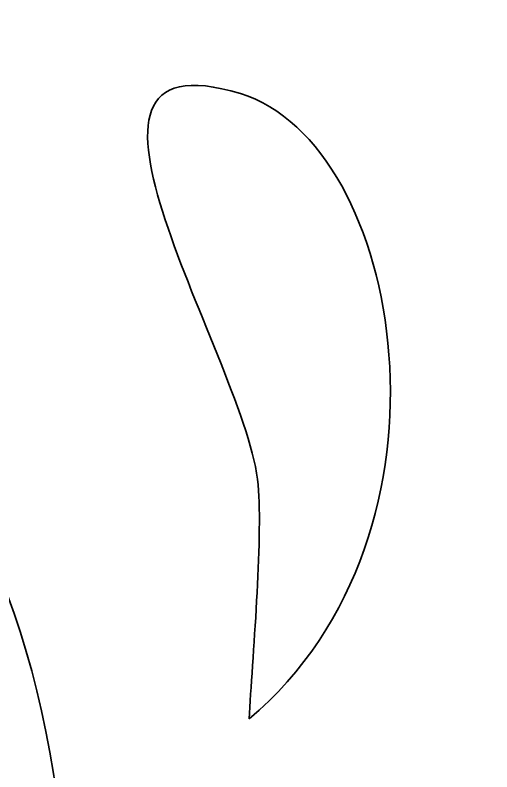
# Model space of a CAD drawing. Header units: centimetres. Extents: x -13.7 to 13.2, y -13.1 to 13.8.
# Drawn here: x 6.496 to 7.789, y -5.919 to -3.864 of the extents above; entities that cross this region are included whole.
import ezdxf

# ---------------------------------------------------------------- set-up
doc = ezdxf.new("R2010")
doc.units = ezdxf.units.CM
doc.header["$MEASUREMENT"] = 0
doc.layers.add('Layer 1', color=7, linetype='Continuous')

msp = doc.modelspace()

# ---------------------------------------------------------------- linework, layer by layer
at = {"layer": 'Layer 1', "color": 250, "lineweight": 35}
for points, knots in [([(-0.24145, 13.83027), (-7.6799, 13.82688), (-13.70893, 7.79605), (-13.70893, 0.35686), (-13.70893, 0.35686), (-13.70893, -7.08436), (-7.67661, -13.11673), (-0.23533, -13.11673), (-0.23533, -13.11673), (7.20381, -13.11673), (13.23483, -7.08765), (13.23812, 0.35079)], [0, 0, 0, 0, 0.25, 0.25, 0.25, 0.25, 0.5, 0.5, 0.5, 0.5, 1, 1, 1, 1]), ([(7.92767, -5.58823), (8.21939, -5.00323), (8.43598, -4.47596), (8.11057, -3.76618), (8.11057, -3.76618), (7.93842, -3.39062), (7.61141, -3.23672), (7.21276, -3.19776), (7.21276, -3.19776), (7.5113, -2.72183), (7.98862, -2.32398), (8.50798, -2.72009), (8.50798, -2.72009), (8.69283, -2.8611), (9.45247, -2.59888), (9.3127, -3.81693), (9.3127, -3.81693), (9.20955, -4.71549), (8.64422, -5.21167), (7.92006, -5.69157), (7.92006, -5.69157), (7.90657, -5.6543), (7.9112, -5.6243), (7.92767, -5.58823)], [0, 0, 0, 0, 0.1428571, 0.1428571, 0.1428571, 0.1428571, 0.2857143, 0.2857143, 0.2857143, 0.2857143, 0.4285714, 0.4285714, 0.4285714, 0.4285714, 0.5714286, 0.5714286, 0.5714286, 0.5714286, 0.7142857, 0.7142857, 0.7142857, 0.7142857, 1, 1, 1, 1]), ([(7.92767, -5.58823), (8.21939, -5.00323), (8.43598, -4.47596), (8.11057, -3.76618), (8.11057, -3.76618), (7.93842, -3.39062), (7.61141, -3.23672), (7.21276, -3.19776), (7.21276, -3.19776), (7.5113, -2.72183), (7.98862, -2.32398), (8.50798, -2.72009), (8.50798, -2.72009), (8.69283, -2.8611), (9.45247, -2.59888), (9.3127, -3.81693), (9.3127, -3.81693), (9.20955, -4.71549), (8.64422, -5.21167), (7.92006, -5.69157), (7.92006, -5.69157), (7.90657, -5.6543), (7.9112, -5.6243), (7.92767, -5.58823)], [0, 0, 0, 0, 0.1428571, 0.1428571, 0.1428571, 0.1428571, 0.2857143, 0.2857143, 0.2857143, 0.2857143, 0.4285714, 0.4285714, 0.4285714, 0.4285714, 0.5714286, 0.5714286, 0.5714286, 0.5714286, 0.7142857, 0.7142857, 0.7142857, 0.7142857, 1, 1, 1, 1]), ([(4.29184, -3.92341), (5.45008, -4.10736), (6.40859, -4.68449), (6.59941, -5.92334), (6.59941, -5.92334), (6.63026, -6.12391), (6.62449, -6.32711), (6.61847, -6.52928), (6.61847, -6.52928), (5.07227, -6.5749), (4.25029, -5.6956), (4.01265, -4.2026), (4.01265, -4.2026), (3.10389, -3.96665), (2.48347, -3.69189), (1.9561, -2.87036), (1.9561, -2.87036), (1.85301, -2.70979), (1.79653, -2.5353), (1.74852, -2.35179)], [0, 0, 0, 0, 0.1666667, 0.1666667, 0.1666667, 0.1666667, 0.3333333, 0.3333333, 0.3333333, 0.3333333, 0.5, 0.5, 0.5, 0.5, 0.6666667, 0.6666667, 0.6666667, 0.6666667, 1, 1, 1, 1]), ([(4.29184, -3.92341), (5.45008, -4.10736), (6.40859, -4.68449), (6.59941, -5.92334), (6.59941, -5.92334), (6.63026, -6.12391), (6.62449, -6.32711), (6.61847, -6.52928), (6.61847, -6.52928), (5.07227, -6.5749), (4.25029, -5.6956), (4.01265, -4.2026), (4.01265, -4.2026), (3.10389, -3.96665), (2.48347, -3.69189), (1.9561, -2.87036), (1.9561, -2.87036), (1.85301, -2.70979), (1.79653, -2.5353), (1.74852, -2.35179)], [0, 0, 0, 0, 0.1666667, 0.1666667, 0.1666667, 0.1666667, 0.3333333, 0.3333333, 0.3333333, 0.3333333, 0.5, 0.5, 0.5, 0.5, 0.6666667, 0.6666667, 0.6666667, 0.6666667, 1, 1, 1, 1]), ([(7.13046, -5.77536), (7.73227, -5.26879), (7.54887, -4.2113), (7.10738, -4.07696), (7.10738, -4.07696), (6.52622, -3.90013), (7.12753, -4.81252), (7.15519, -5.13977), (7.15519, -5.13977), (7.16798, -5.29148), (7.13962, -5.61614), (7.13046, -5.77536)], [0, 0, 0, 0, 0.25, 0.25, 0.25, 0.25, 0.5, 0.5, 0.5, 0.5, 1, 1, 1, 1]), ([(7.13046, -5.77536), (7.73227, -5.26879), (7.54887, -4.2113), (7.10738, -4.07696), (7.10738, -4.07696), (6.52622, -3.90013), (7.12753, -4.81252), (7.15519, -5.13977), (7.15519, -5.13977), (7.16798, -5.29148), (7.13962, -5.61614), (7.13046, -5.77536)], [0, 0, 0, 0, 0.25, 0.25, 0.25, 0.25, 0.5, 0.5, 0.5, 0.5, 1, 1, 1, 1])]:
    msp.add_open_spline(points, degree=3, knots=knots, dxfattribs=at)

doc.saveas('drawing.dxf')
